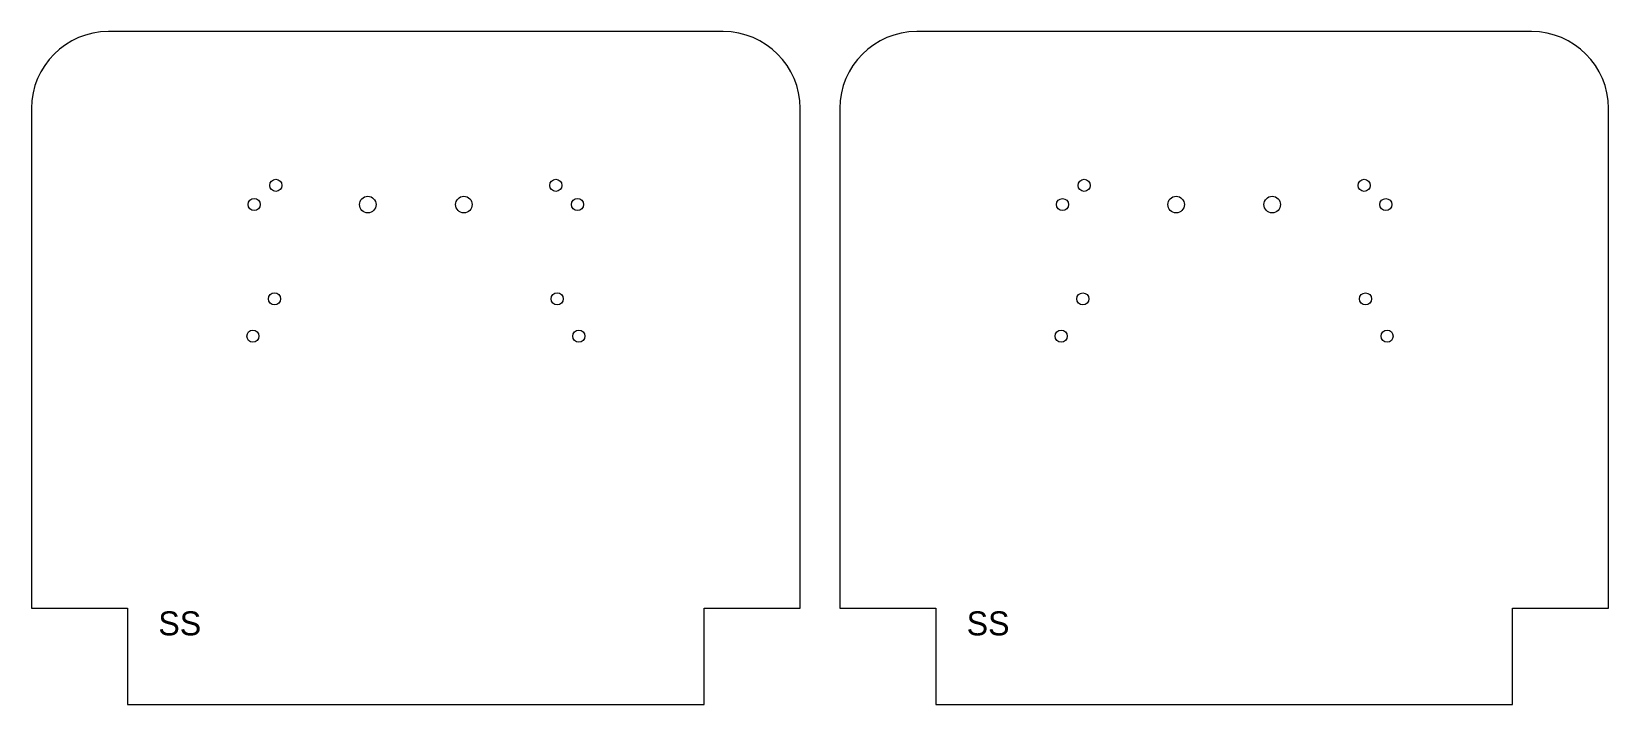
# Model space of a CAD drawing. Header units: inches. Extents: x -4.21 to 4, y -0.5 to 3.
import ezdxf

# ---------------------------------------------------------------- set-up
doc = ezdxf.new("R2010")
doc.units = ezdxf.units.IN
doc.header["$MEASUREMENT"] = 0

msp = doc.modelspace()

# ---------------------------------------------------------------- linework, layer by layer
at = {"color": 1, "linetype": 'Continuous', "lineweight": 5}
for p, q in [((-0.6067, 3.0001), (-3.8067, 3.0001)), ((3.6, 3), (0.4, 3)), ((-4.2067, 2.6001), (-4.2067, 0.0001)), ((-0.2067, 0.0001), (-0.2067, 2.6001)), ((0, 2.6), (0, 0)), ((4, 0), (4, 2.6)), ((-4.2067, 0.0001), (-3.7067, 0.0001)), ((-3.7067, 0.0001), (-3.7067, -0.4999)), ((-0.7067, 0.0001), (-0.2067, 0.0001)), ((-0.7067, -0.4999), (-0.7067, 0.0001)), ((0, 0), (0.5, 0)), ((0.5, 0), (0.5, -0.5)), ((3.5, 0), (4, 0)), ((3.5, -0.5), (3.5, 0)), ((-3.7067, -0.4999), (-0.7067, -0.4999)), ((0.5, -0.5), (3.5, -0.5))]:
    msp.add_line(p, q, dxfattribs=at)
for centre, radius in [((-2.9351, 2.2001), 0.0315), ((-1.4784, 2.2001), 0.0315), ((1.2717, 2.2), 0.0315), ((2.7283, 2.2), 0.0315), ((-2.4567, 2.1001), 0.043), ((-1.9567, 2.1001), 0.043), ((1.75, 2.1), 0.043), ((2.25, 2.1), 0.043), ((-3.0477, 2.1001), 0.0315), ((-1.3657, 2.1001), 0.0315), ((1.159, 2.1), 0.0315), ((2.841, 2.1), 0.0315), ((-2.9419, 1.6095), 0.0315), ((-1.4715, 1.6095), 0.0315), ((1.2648, 1.6094), 0.0315), ((2.7352, 1.6094), 0.0315), ((-3.0546, 1.4156), 0.0315), ((-1.3588, 1.4156), 0.0315), ((1.1521, 1.4155), 0.0315), ((2.8479, 1.4155), 0.0315)]:
    msp.add_circle(centre, radius, dxfattribs=at)
for centre, start, end in [((-3.8067, 2.6001), 90, 180), ((-0.6067, 2.6001), 0, 90), ((0.4, 2.6), 90, 180), ((3.6, 2.6), 0, 90)]:
    msp.add_arc(centre, 0.4, start, end, dxfattribs=at)

# ---------------------------------------------------------------- texts
at = {"color": 2, "lineweight": 5, "char_height": 0.125, "width": 1.074909, "attachment_point": 1}
for insert in [(-3.5468, -0.0157), (0.6599, -0.0158)]:
    msp.add_mtext('{SS}', dxfattribs=dict(at, insert=insert))

doc.saveas('drawing.dxf')
